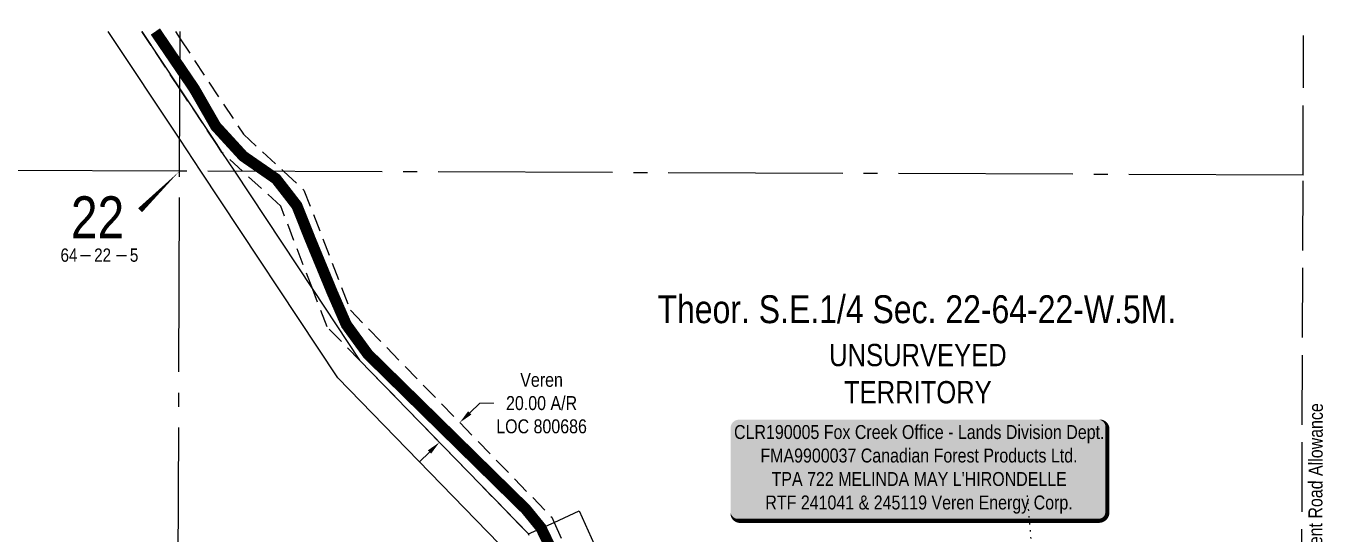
# Model space of a CAD drawing. Extents: x 471563 to 508050, y 6028961 to 6050146.
# Drawn here: x 484367 to 485297, y 6044761 to 6045126 of the extents above; entities that cross this region are included whole.
import ezdxf
from ezdxf.enums import TextEntityAlignment as Align

# ---------------------------------------------------------------- set-up
doc = ezdxf.new("R2010")
doc.units = 0
doc.header["$LTSCALE"] = 5
doc.header["$PDSIZE"] = 0.5
for name, pattern in [('foc-ACCESSROAD', [3.75, 2.5, -1.25]), ('foc-QUARTERLINE', [33, 25, -3, 2, -3]), ('foc-TOPO', [1, 0.2, -0.8]), ('foc-UNSURVEYED', [12.5, 10, -2.5])]:
    doc.linetypes.add(name, pattern=pattern)
doc.layers.get('Defpoints').update_dxf_attribs({"color": 9})
for name, color, linetype in [('10', 1, 'Continuous'), ('9', 3, 'Continuous'), ('AS-ROADS', 254, 'Continuous'), ('C-AR', 13, 'foc-ACCESSROAD'), ('C-RW', 13, 'Continuous'), ('C-SYMBOL', 7, 'Continuous'), ('L-ROAD-T', 7, 'Continuous'), ('L-SECLBL', 7, 'Continuous'), ('L-SECQ', 8, 'foc-QUARTERLINE'), ('L-UNS-T', 3, 'Continuous'), ('L-USEC', 7, 'foc-UNSURVEYED'), ('T-VEGETATION-CHANGE', 104, 'foc-TOPO')]:
    doc.layers.add(name, color=color, linetype=linetype)
doc.layers.add('C-AR-T', color=13, linetype='Continuous', lineweight=9)
doc.styles.add('175L', font='ARIALN.TTF', dxfattribs={"height": 20})
doc.styles.add('80', font='ARIALN.TTF', dxfattribs={"height": 10})
doc.styles.add('80CG', font='ARIALN.TTF', dxfattribs={"height": 10})
doc.styles.add('80L', font='ARIALN.TTF', dxfattribs={"height": 10})
doc.styles.add('SIMPLEX', font='ARIALN.TTF')
doc.dimstyles.new('Compass 5 000', dxfattribs={"dimscale": 5, "dimtxt": 9, "dimasz": 2, "dimexe": 0.2, "dimexo": 0.0625, "dimgap": 0.5, "dimtad": 0, "dimtih": 1, "dimtoh": 1, "dimzin": 0, "dimdsep": 46, "dimtxsty": '80CG', "dimcen": 0.1, "dimse1": 1, "dimse2": 1, "dimclrd": 256, "dimclrt": 256, "dimaunit": 1, "dimadec": 4, "dimazin": 0, "dimtfac": 0.06, "dimtofl": 0, "dimtmove": 0, "dimatfit": 1, "dimfxl": 0.2, "dimtolj": 1, "dimtzin": 0, "dimlwd": -1, "dimarcsym": 0})

# ---------------------------------------------------------------- blocks, each defined once
blk = doc.blocks.new('L-SECLBL')
at = {"layer": '9', "color": 7}
for p, q in [((-5.08, -27.83), (-12.29, -27.83)), ((20.7, -27.83), (13.5, -27.83))]:
    blk.add_line(p, q, dxfattribs=at)
at = {"layer": '10', "color": 2, "style": 'SIMPLEX'}
blk.add_attdef('SEC', text='', height=30, dxfattribs=at).set_placement((0, 0), align=Align.MIDDLE)
at = {"layer": '10', "color": 5, "style": '80L'}
blk.add_attdef('TWP', text='', height=9.5, dxfattribs=at).set_placement((-14.43, -27.37), align=Align.MIDDLE_RIGHT)
blk.add_attdef('RGE', text='', height=9.5, dxfattribs=at).set_placement((3.62, -27.37), align=Align.MIDDLE_CENTER)
blk.add_attdef('MER', text='', height=9.5, dxfattribs=at).set_placement((23.17, -27.37), align=Align.MIDDLE_LEFT)
blk = doc.blocks.new('*D130')
at = {"layer": 'C-AR-T', "transparency": 16777216}
for p, q in [((484685.32, 6044848.19), (484692.49, 6044855.16)), ((484692.49, 6044855.16), (484702.49, 6044855.16)), ((484656.43, 6044820.1), (484649.26, 6044813.13))]:
    blk.add_line(p, q, dxfattribs=at)
for points in [[(484684.16, 6044849.39), (484686.49, 6044847), (484678.15, 6044841.22)], [(484655.26, 6044821.3), (484657.59, 6044818.91), (484663.6, 6044827.07)]]:
    blk.add_solid(points, dxfattribs=at)
at = {"layer": 'Defpoints', "color": 0, "transparency": 16777216}
for p in [(484661.77, 6044858.08), (484647.21, 6044843.93), (484678.15, 6044841.22)]:
    blk.add_point(p, dxfattribs=at)
at = {"layer": 'C-AR-T', "transparency": 16777216, "insert": (484736.8, 6044855.16), "char_height": 10, "attachment_point": 5, "style": '80CG'}
blk.add_mtext('\\A1;Veren\\P20.00 A/R\\PLOC 800686', dxfattribs=at)
blk = doc.blocks.new('*U72')
h = blk.add_hatch(color=255)
edge = h.paths.add_edge_path()
edge.add_line((-129, -37), (129, -37))
edge.add_arc((129, -31), 6, 270, 360)
edge.add_line((135, -31), (135, 29.5))
edge.add_arc((129, 29.5), 6, 0, 90)
edge.add_line((129, 35.5), (-129, 35.5))
edge.add_arc((-129, 29.5), 6, 90, 180)
edge.add_line((-135, 29.5), (-135, -31))
edge.add_arc((-129, -31), 6, 180, 270)
at = {"color": 44, "flags": 128}
blk.add_lwpolyline([(-129, -37, 3, 3, 0), (129, -37, 3, 3, 0.414214), (135, -31, 3, 3, 0), (135, 29.5, 3, 0, 0.414214), (129, 35.5, 0, 0, 0), (-129, 35.5, 0, 0, 0.414214), (-135, 29.5, 0, 0, 0), (-135, -31, 0, 3, 0.414214)], format="xyseb", close=True, dxfattribs=at)
at = {"color": 44, "style": '80'}
blk.add_attdef('ENTER_TEXT_001', (-35.99, -5), '', height=10, dxfattribs=at)

msp = doc.modelspace()

# ---------------------------------------------------------------- linework, layer by layer
at = {"layer": 'AS-ROADS', "const_width": 8.004, "flags": 128}
msp.add_lwpolyline([(484748.987, 6044739.434), (484736.353, 6044765.818), (484725.605, 6044779.01), (484612.292, 6044890.305), (484596.853, 6044911.483), (484586.56, 6044935.082), (484570.819, 6044973.203), (484561.435, 6044996.802), (484546.575, 6045015.969), (484522.962, 6045032.307), (484503.286, 6045053.787), (484487.847, 6045080.714), (484459.985, 6045121.73)], dxfattribs=at)
at = {"layer": 'C-AR'}
for points in [[(484349.169, 6044441.526), (484430.806, 6044455.854), (484475.513, 6044458.282), (484521.05, 6044460.756), (484611.655, 6044521.418), (484838.391, 6044536.344), (484837.806, 6044545.809), (484929.145, 6044552.068), (484929.438, 6044553.008), (484918.61, 6044569.217), (484896.271, 6044577.489), (484846.058, 6044595.738), (484766.848, 6044673.834), (484735.614, 6044743.184), (484727.405, 6044761.411), (484606.421, 6044885.9), (484583.019, 6044909.981), (484572.75, 6044936.764), (484549.832, 6044996.536), (484522.511, 6045021.488), (484507.72, 6045034.999), (484504.023, 6045040.584), (484477.584, 6045080.523), (484450.282, 6045121.765)], [(484474.33, 6045121.678), (484477.704, 6045116.583), (484523.064, 6045048.076), (484552.018, 6045021.379), (484566.514, 6045008.017), (484599.764, 6044921.867), (484744.049, 6044773.434), (484745.733, 6044769.687), (484753.898, 6044751.483)]]:
    msp.add_lwpolyline(points, dxfattribs=at)
at = {"layer": 'C-RW'}
for points in [[(484722.847, 6044737.419), (484590.784, 6044873.309), (484492.618, 6045021.599), (484477.464, 6045044.491), (484426.252, 6045121.852)], [(484450.282, 6045121.765), (484477.584, 6045080.523), (484504.023, 6045040.584), (484507.72, 6045034.999), (484516.649, 6045021.51), (484572.75, 6044936.764), (484606.421, 6044885.901), (484727.405, 6044761.411), (484745.733, 6044769.687), (484763.841, 6044777.865), (484778.894, 6044744.531)]]:
    msp.add_lwpolyline(points, dxfattribs=at)
at = {"layer": 'L-SECLBL', "flags": 128}
msp.add_lwpolyline([(484477.388, 6045021.655, 0, 4, 0), (484448.997, 6044993.486, 0, 0, 0)], format="xyseb", dxfattribs=at)
at = {"layer": 'L-SECQ', "flags": 128}
for points in [[(484477.388, 6045021.655), (484477.721, 6045121.666)], [(484477.388, 6045021.655), (483672.173, 6045024.573)], [(484474.713, 6044217.621), (484477.388, 6045021.655)], [(485282.615, 6045018.738), (484477.388, 6045021.655)]]:
    msp.add_lwpolyline(points, dxfattribs=at)
at = {"layer": 'L-USEC', "flags": 128}
for points in [[(485282.615, 6045018.738), (485282.932, 6045118.759)], [(485280.069, 6044214.71), (485282.615, 6045018.738)]]:
    msp.add_lwpolyline(points, dxfattribs=at)
at = {"layer": 'T-VEGETATION-CHANGE', "flags": 128}
msp.add_lwpolyline([(485100.654, 6044603.677), (485084.742, 6044792.153)], dxfattribs=at)

# ---------------------------------------------------------------- block references
ref = msp.add_blockref('*U72', (485007.294, 6044807.818))
ref.add_attrib('ENTER_TEXT_001', 'CLR190005 Fox Creek Office - Lands Division Dept.', (484874.75, 6044829.465), dxfattribs={"color": 44, "height": 10, "style": '80'})
ref.add_attrib('ENTER_TEXT_002', 'FMA9900037 Canadian Forest Products Ltd.', (484893.628, 6044812.621), dxfattribs={"color": 44, "height": 10, "style": '80'})
ref.add_attrib('ENTER_TEXT_003', "TPA 722 MELINDA MAY L'HIRONDELLE", (484901.643, 6044795.777), dxfattribs={"color": 44, "height": 10, "style": '80'})
ref.add_attrib('ENTER_TEXT_004', 'RTF 241041 & 245119 Veren Energy Corp.', (484897.175, 6044778.933), dxfattribs={"color": 44, "height": 10, "style": '80'})
at = {"layer": 'L-SECLBL'}
msp.add_blockref('L-SECLBL', (484418.558, 6044988.728), dxfattribs=at).add_auto_attribs({'SEC': '22', 'TWP': '64', 'RGE': '22', 'MER': '5'})

# ---------------------------------------------------------------- texts
at = {"layer": 'C-SYMBOL', "color": 3, "style": '175L'}
msp.add_text('Theor. S.E.1/4 Sec. 22-64-22-W.5M.', height=20, dxfattribs=at).set_placement((485005.776, 6044906.552), align=Align.BOTTOM_CENTER)
at = {"layer": 'L-ROAD-T', "style": '80L'}
msp.add_text('Theoretic Government Road Allowance', height=10, rotation=89.737655, dxfattribs=at).set_placement((485291.322, 6044755.187), align=Align.MIDDLE_CENTER)
at = {"layer": 'L-UNS-T', "color": 3, "insert": (485006.504, 6044876.246), "char_height": 16, "attachment_point": 5, "style": '80L'}
msp.add_mtext_dynamic_manual_height_columns('UNSURVEYED TERRITORY', width=126.41479, gutter_width=47.5, heights=[0], dxfattribs=at)

# ---------------------------------------------------------------- dimensions: what is measured, and where the dimension line sits
at = {"layer": 'C-AR-T'}
dim = msp.add_aligned_dim(p1=(484647.213, 6044843.928), p2=(484661.77, 6044858.078), distance=-23.505, text='Veren\\P20.00 A/R\\PLOC 800686', dimstyle='Compass 5 000', dxfattribs=at)
dim.commit()
dim.dimension.update_dxf_attribs({"geometry": '*D130', "text_midpoint": (484736.795, 6044855.164)})

doc.saveas('drawing.dxf')
